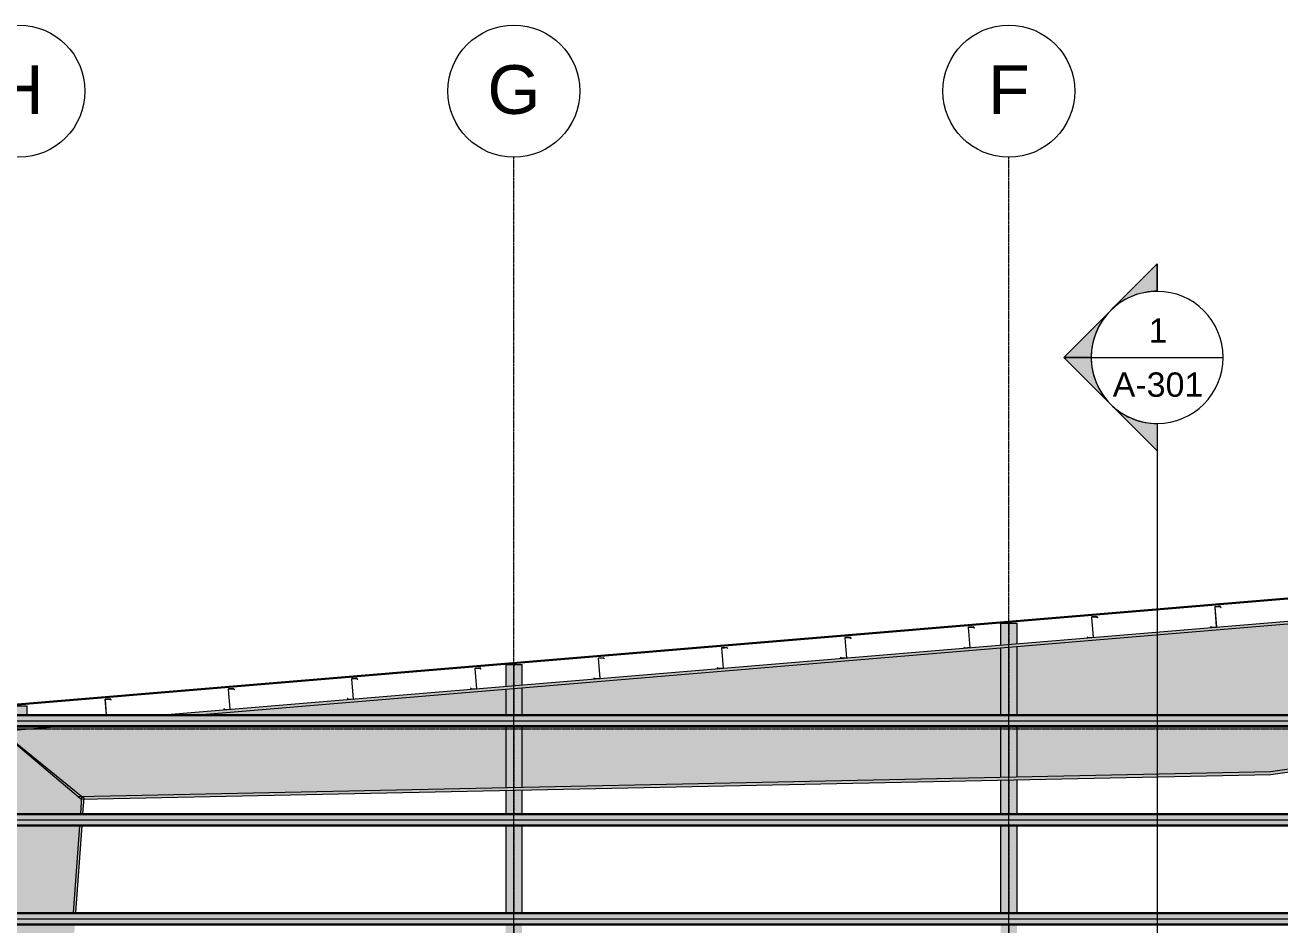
# Model space of a CAD drawing. Header units: inches. Extents: x 20426 to 36348, y -461 to 673.
# Drawn here: x 29400 to 30008, y 237 to 673 of the extents above; entities that cross this region are included whole.
import ezdxf

# ---------------------------------------------------------------- set-up
doc = ezdxf.new("R2010")
doc.units = ezdxf.units.IN
doc.header["$MEASUREMENT"] = 0
doc.linetypes.add('Grid Line 1_2_', pattern=[0.875, 0.5, -0.125, 0.125, -0.125])
doc.linetypes.add('Hidden 1_8_', pattern=[0.1875, 0.125, -0.0625])
for name, color, linetype, lineweight in [('A-FLOR-LEVL', 51, 'Continuous', 9), ('A-ROOF', 132, 'Continuous', 13), ('A-WALL', 113, 'Continuous', 13), ('G-ANNO-SYMB', 111, 'Continuous', 9), ('S-BEAM', 12, 'Continuous', 9), ('S-COLS', 52, 'Continuous', 9), ('S-GRID', 1, 'Continuous', 9), ('S-GRID-IDEN', 1, 'Continuous', 9)]:
    doc.layers.add(name, color=color, linetype=linetype, lineweight=lineweight)
doc.styles.add('Arial_1', font='arial.ttf', dxfattribs={"height": 23.60479})
doc.styles.add('Arial_2', font='arial.ttf', dxfattribs={"height": 11.802395})

# ---------------------------------------------------------------- blocks, each defined once
blk = doc.blocks.new('Girt_Z - 10_D-V89-Elevation - East')
at = {"layer": 'S-BEAM'}
h = blk.add_hatch(color=256, dxfattribs=at)
h.paths.add_polyline_path([(-21771.81, 381.02), (-21769.45, 381.22), (-21769.46, 381.33), (-21771.77, 381.13), (-21772.26, 381.63), (-21772.34, 381.55)], flags=0)
h.paths.add_polyline_path([(-21769.39, 381.41), (-21769.28, 381.42), (-21770.08, 391.01), (-21770.19, 391)], flags=0)
h.paths.add_polyline_path([(-21767.21, 390.79), (-21767.13, 390.87), (-21767.66, 391.4), (-21770.02, 391.2), (-21770.01, 391.1), (-21767.7, 391.29)], flags=0)
for p, q in [((-21770.19, 391), (-21769.39, 381.41)), ((-21769.28, 381.42), (-21770.08, 391.01)), ((-21767.66, 391.4), (-21770.02, 391.2)), ((-21770.01, 391.1), (-21767.7, 391.29)), ((-21767.7, 391.29), (-21767.21, 390.79)), ((-21767.13, 390.87), (-21767.66, 391.4)), ((-21767.21, 390.79), (-21767.13, 390.87)), ((-21772.26, 381.63), (-21772.34, 381.55)), ((-21772.34, 381.55), (-21771.81, 381.02)), ((-21771.77, 381.13), (-21772.26, 381.63)), ((-21769.46, 381.33), (-21771.77, 381.13))]:
    blk.add_line(p, q, dxfattribs=at)
for centre, radius, start, end in [((-21770, 391.02), 0.187, 124.76364, 184.76364), ((-21770, 391.02), 0.188, 94.76364, 124.76364), ((-21770, 391.02), 0.0782, 96.88636, 184.76364), ((-21769.47, 381.4), 0.0782, 277.806, 306.79188), ((-21769.47, 381.4), 0.188, 274.76364, 4.76364), ((-21769.47, 381.4), 0.0782, 306.79188, 335.77776), ((-21769.47, 381.4), 0.0782, 335.77776, 4.76364)]:
    blk.add_arc(centre, radius, start, end, dxfattribs=at)
blk = doc.blocks.new('Girt_Z - 10_D-V90-Elevation - East')
at = {"layer": 'S-BEAM'}
h = blk.add_hatch(color=256, dxfattribs=at)
h.paths.add_polyline_path([(-21831.6, 376.04), (-21829.24, 376.23), (-21829.25, 376.34), (-21831.56, 376.15), (-21832.05, 376.65), (-21832.13, 376.57)], flags=0)
h.paths.add_polyline_path([(-21829.18, 376.43), (-21829.07, 376.44), (-21829.87, 386.03), (-21829.98, 386.02)], flags=0)
h.paths.add_polyline_path([(-21827, 385.81), (-21826.92, 385.89), (-21827.45, 386.42), (-21829.81, 386.22), (-21829.8, 386.11), (-21827.49, 386.3)], flags=0)
for p, q in [((-21829.98, 386.02), (-21829.18, 376.43)), ((-21829.07, 376.44), (-21829.87, 386.03)), ((-21827.45, 386.42), (-21829.81, 386.22)), ((-21829.8, 386.11), (-21827.49, 386.3)), ((-21827.49, 386.3), (-21827, 385.81)), ((-21826.92, 385.89), (-21827.45, 386.42)), ((-21827, 385.81), (-21826.92, 385.89)), ((-21832.05, 376.65), (-21832.13, 376.57)), ((-21832.13, 376.57), (-21831.6, 376.04)), ((-21831.56, 376.15), (-21832.05, 376.65)), ((-21829.25, 376.34), (-21831.56, 376.15))]:
    blk.add_line(p, q, dxfattribs=at)
for centre, radius, start, end in [((-21829.79, 386.03), 0.187, 94.76364, 184.76364), ((-21829.79, 386.03), 0.0782, 96.88636, 184.76364), ((-21829.26, 376.42), 0.0782, 277.806, 4.76364), ((-21829.26, 376.42), 0.187, 274.76364, 304.76364), ((-21829.26, 376.42), 0.187, 304.76364, 4.76364)]:
    blk.add_arc(centre, radius, start, end, dxfattribs=at)
blk = doc.blocks.new('Girt_Z - 10_D-V91-Elevation - East')
at = {"layer": 'S-BEAM'}
h = blk.add_hatch(color=256, dxfattribs=at)
h.paths.add_polyline_path([(-21891.4, 371.05), (-21889.04, 371.25), (-21889.04, 371.36), (-21891.35, 371.17), (-21891.85, 371.66), (-21891.92, 371.59)], flags=0)
h.paths.add_polyline_path([(-21888.98, 371.44), (-21888.87, 371.45), (-21889.67, 381.05), (-21889.77, 381.04)], flags=0)
h.paths.add_polyline_path([(-21886.79, 380.83), (-21886.72, 380.9), (-21887.24, 381.44), (-21889.6, 381.24), (-21889.6, 381.13), (-21887.29, 381.32)], flags=0)
for p, q in [((-21889.77, 381.04), (-21888.98, 371.44)), ((-21888.87, 371.45), (-21889.67, 381.05)), ((-21887.24, 381.44), (-21889.6, 381.24)), ((-21889.6, 381.13), (-21887.29, 381.32)), ((-21887.29, 381.32), (-21886.79, 380.83)), ((-21886.72, 380.9), (-21887.24, 381.44)), ((-21886.79, 380.83), (-21886.72, 380.9)), ((-21891.85, 371.66), (-21891.92, 371.59)), ((-21891.92, 371.59), (-21891.4, 371.05)), ((-21891.35, 371.17), (-21891.85, 371.66)), ((-21889.04, 371.36), (-21891.35, 371.17))]:
    blk.add_line(p, q, dxfattribs=at)
for centre, radius, start, end in [((-21889.59, 381.05), 0.188, 94.76364, 184.76364), ((-21889.59, 381.05), 0.0782, 155.47121, 184.76364), ((-21889.59, 381.05), 0.0782, 96.88636, 155.47121), ((-21889.05, 371.44), 0.188, 274.76364, 4.76364), ((-21889.05, 371.44), 0.0782, 277.806, 4.76364)]:
    blk.add_arc(centre, radius, start, end, dxfattribs=at)
blk = doc.blocks.new('Girt_Z - 10_D-V92-Elevation - East')
at = {"layer": 'S-BEAM'}
h = blk.add_hatch(color=256, dxfattribs=at)
h.paths.add_polyline_path([(-21951.19, 366.07), (-21948.83, 366.27), (-21948.84, 366.38), (-21951.15, 366.19), (-21951.64, 366.68), (-21951.72, 366.6)], flags=0)
h.paths.add_polyline_path([(-21948.77, 366.46), (-21948.66, 366.47), (-21949.46, 376.06), (-21949.57, 376.05), (-21949.37, 373.68)], flags=0)
h.paths.add_polyline_path([(-21946.59, 375.84), (-21946.51, 375.92), (-21947.04, 376.45), (-21949.4, 376.26), (-21949.37, 376.15), (-21947.08, 376.34)], flags=0)
for p, q in [((-21949.57, 376.05), (-21948.77, 366.46)), ((-21948.66, 366.47), (-21949.46, 376.06)), ((-21947.04, 376.45), (-21949.4, 376.26)), ((-21949.39, 376.15), (-21947.08, 376.34)), ((-21947.08, 376.34), (-21946.59, 375.84)), ((-21946.51, 375.92), (-21947.04, 376.45)), ((-21946.59, 375.84), (-21946.51, 375.92)), ((-21951.64, 366.68), (-21951.72, 366.6)), ((-21951.72, 366.6), (-21951.19, 366.07)), ((-21951.15, 366.19), (-21951.64, 366.68)), ((-21948.84, 366.38), (-21951.15, 366.19))]:
    blk.add_line(p, q, dxfattribs=at)
for centre, radius, start, end in [((-21949.38, 376.07), 0.187, 94.76364, 184.76364), ((-21949.38, 376.07), 0.0782, 126.17879, 184.76364), ((-21949.38, 376.07), 0.0782, 96.88636, 126.17879), ((-21948.85, 366.46), 0.0782, 277.806, 4.76364), ((-21948.85, 366.46), 0.187, 274.76364, 4.76364)]:
    blk.add_arc(centre, radius, start, end, dxfattribs=at)
blk = doc.blocks.new('Girt_Z - 10_D-V87-Elevation - East')
at = {"layer": 'S-BEAM'}
h = blk.add_hatch(color=256, dxfattribs=at)
h.paths.add_polyline_path([(-21472.85, 405.93), (-21470.49, 406.13), (-21470.49, 406.24), (-21472.81, 406.05), (-21473.3, 406.54), (-21473.38, 406.47)], flags=0)
h.paths.add_polyline_path([(-21470.43, 406.32), (-21470.32, 406.33), (-21471.12, 415.92), (-21471.23, 415.92)], flags=0)
h.paths.add_polyline_path([(-21468.24, 415.7), (-21468.17, 415.78), (-21468.69, 416.31), (-21471.05, 416.12), (-21471.05, 416.01), (-21468.74, 416.2)], flags=0)
for p, q in [((-21471.23, 415.92), (-21470.43, 406.32)), ((-21470.32, 406.33), (-21471.12, 415.92)), ((-21468.69, 416.31), (-21471.05, 416.12)), ((-21471.05, 416.01), (-21468.74, 416.2)), ((-21468.74, 416.2), (-21468.24, 415.7)), ((-21468.17, 415.78), (-21468.69, 416.31)), ((-21468.24, 415.7), (-21468.17, 415.78)), ((-21473.3, 406.54), (-21473.38, 406.47)), ((-21473.38, 406.47), (-21472.85, 405.93)), ((-21472.81, 406.05), (-21473.3, 406.54)), ((-21470.49, 406.24), (-21472.81, 406.05))]:
    blk.add_line(p, q, dxfattribs=at)
for centre, radius, start, end in [((-21471.04, 415.93), 0.187, 94.76364, 184.76364), ((-21471.04, 415.93), 0.0782, 96.88636, 184.76364), ((-21470.5, 406.32), 0.187, 274.76364, 4.76364), ((-21470.5, 406.32), 0.0782, 277.806, 335.77776), ((-21470.5, 406.32), 0.0782, 335.77776, 4.76364)]:
    blk.add_arc(centre, radius, start, end, dxfattribs=at)
blk = doc.blocks.new('Girt_Z - 10_D-V85-Elevation - East')
at = {"layer": 'S-BEAM'}
h = blk.add_hatch(color=256, dxfattribs=at)
h.paths.add_polyline_path([(-21353.26, 415.9), (-21350.9, 416.1), (-21350.91, 416.21), (-21353.22, 416.01), (-21353.71, 416.51), (-21353.79, 416.43)], flags=0)
h.paths.add_polyline_path([(-21350.84, 416.29), (-21350.73, 416.3), (-21351.53, 425.89), (-21351.64, 425.88)], flags=0)
h.paths.add_polyline_path([(-21348.66, 425.67), (-21348.58, 425.75), (-21349.11, 426.28), (-21351.47, 426.08), (-21351.46, 425.97), (-21349.15, 426.17)], flags=0)
for p, q in [((-21349.11, 426.28), (-21351.47, 426.08)), ((-21351.46, 425.97), (-21349.15, 426.17)), ((-21349.15, 426.17), (-21348.66, 425.67)), ((-21348.58, 425.75), (-21349.11, 426.28)), ((-21351.64, 425.88), (-21350.84, 416.29)), ((-21350.73, 416.3), (-21351.53, 425.89)), ((-21348.66, 425.67), (-21348.58, 425.75)), ((-21353.71, 416.51), (-21353.79, 416.43)), ((-21353.79, 416.43), (-21353.26, 415.9)), ((-21353.22, 416.01), (-21353.71, 416.51)), ((-21350.91, 416.21), (-21353.22, 416.01))]:
    blk.add_line(p, q, dxfattribs=at)
for centre, radius, start, end in [((-21351.45, 425.9), 0.187, 94.76364, 184.76364), ((-21351.45, 425.9), 0.0782, 96.88636, 184.76364), ((-21350.92, 416.28), 0.0782, 277.806, 4.76364), ((-21350.92, 416.28), 0.187, 274.76364, 4.76364)]:
    blk.add_arc(centre, radius, start, end, dxfattribs=at)
blk = doc.blocks.new('Girt_Z - 10_D-V93-Elevation - East')
at = {"layer": 'S-BEAM'}
h = blk.add_hatch(color=256, dxfattribs=at)
h.paths.add_polyline_path([(-22190.36, 346.14), (-22188, 346.34), (-22188.01, 346.45), (-22190.35, 346.29), (-22190.81, 346.75), (-22190.89, 346.67), (-22190.51, 346.29)], flags=0)
h.paths.add_polyline_path([(-22187.94, 346.53), (-22187.83, 346.54), (-22188.63, 356.13), (-22188.74, 356.12)], flags=0)
h.paths.add_polyline_path([(-22185.76, 355.91), (-22185.68, 355.99), (-22186.21, 356.52), (-22188.57, 356.33), (-22188.56, 356.22), (-22186.25, 356.41)], flags=0)
for p, q in [((-22188.74, 356.12), (-22187.94, 346.53)), ((-22187.83, 346.54), (-22188.63, 356.13)), ((-22186.21, 356.52), (-22188.57, 356.33)), ((-22188.56, 356.22), (-22186.25, 356.41)), ((-22186.25, 356.41), (-22185.76, 355.91)), ((-22185.68, 355.99), (-22186.21, 356.52)), ((-22185.76, 355.91), (-22185.68, 355.99)), ((-22190.81, 346.75), (-22190.89, 346.67)), ((-22190.89, 346.67), (-22190.36, 346.14)), ((-22190.32, 346.25), (-22190.81, 346.75)), ((-22188.01, 346.45), (-22190.32, 346.25))]:
    blk.add_line(p, q, dxfattribs=at)
for centre, radius, start, end in [((-22188.55, 356.14), 0.188, 154.76364, 184.76364), ((-22188.55, 356.14), 0.187, 124.76364, 154.76364), ((-22188.55, 356.14), 0.188, 94.76364, 124.76364), ((-22188.55, 356.14), 0.0782, 96.88636, 184.76364), ((-22188.02, 346.52), 0.0782, 277.806, 335.77776), ((-22188.02, 346.52), 0.188, 274.76364, 4.76364), ((-22188.02, 346.52), 0.0782, 335.77776, 4.76364)]:
    blk.add_arc(centre, radius, start, end, dxfattribs=at)
blk = doc.blocks.new('Girt_Z - 10_D-V94-Elevation - East')
at = {"layer": 'S-BEAM'}
h = blk.add_hatch(color=256, dxfattribs=at)
h.paths.add_polyline_path([(-22250.15, 341.16), (-22247.79, 341.35), (-22247.8, 341.46), (-22250.11, 341.27), (-22250.6, 341.77), (-22250.68, 341.69)], flags=0)
h.paths.add_polyline_path([(-22247.73, 341.55), (-22247.62, 341.56), (-22248.42, 351.15), (-22248.53, 351.14), (-22248.13, 346.29)], flags=0)
h.paths.add_polyline_path([(-22245.55, 350.93), (-22245.47, 351.01), (-22246, 351.54), (-22248.36, 351.34), (-22248.35, 351.23), (-22246.04, 351.43)], flags=0)
for p, q in [((-22248.53, 351.14), (-22247.73, 341.55)), ((-22247.62, 341.56), (-22248.42, 351.15)), ((-22246, 351.54), (-22248.36, 351.34)), ((-22248.35, 351.23), (-22246.04, 351.43)), ((-22246.04, 351.43), (-22245.55, 350.93)), ((-22245.47, 351.01), (-22246, 351.54)), ((-22245.55, 350.93), (-22245.47, 351.01)), ((-22250.6, 341.77), (-22250.68, 341.69)), ((-22250.68, 341.69), (-22250.15, 341.16)), ((-22250.11, 341.27), (-22250.6, 341.77)), ((-22247.8, 341.46), (-22250.11, 341.27))]:
    blk.add_line(p, q, dxfattribs=at)
for centre, radius, start, end in [((-22248.34, 351.16), 0.187, 154.76364, 184.76364), ((-22248.34, 351.16), 0.187, 124.76364, 154.76364), ((-22248.34, 351.16), 0.187, 94.76364, 124.76364), ((-22248.34, 351.16), 0.0782, 96.88636, 184.76364), ((-22247.81, 341.54), 0.0782, 277.806, 306.79188), ((-22247.81, 341.54), 0.187, 274.76364, 4.76364), ((-22247.81, 341.54), 0.0782, 306.79188, 335.77776), ((-22247.81, 341.54), 0.0782, 335.77776, 4.76364)]:
    blk.add_arc(centre, radius, start, end, dxfattribs=at)
blk = doc.blocks.new('Girt_Z - 10_D-V95-Elevation - East')
at = {"layer": 'S-BEAM'}
h = blk.add_hatch(color=256, dxfattribs=at)
h.paths.add_polyline_path([(-22307.64, 338.98), (-22307.62, 338.98), (-22308.21, 346.17), (-22308.32, 346.16), (-22307.73, 338.98)], flags=0)
h.paths.add_polyline_path([(-22305.34, 345.95), (-22305.27, 346.02), (-22305.79, 346.56), (-22308.15, 346.36), (-22308.15, 346.25), (-22305.84, 346.44), (-22305.68, 346.29)], flags=0)
for p, q in [((-22308.32, 346.16), (-22307.73, 338.98)), ((-22307.62, 338.98), (-22308.21, 346.17)), ((-22305.79, 346.56), (-22308.15, 346.36)), ((-22308.15, 346.25), (-22305.84, 346.44)), ((-22305.84, 346.44), (-22305.34, 345.95)), ((-22305.27, 346.02), (-22305.79, 346.56)), ((-22305.34, 345.95), (-22305.27, 346.02))]:
    blk.add_line(p, q, dxfattribs=at)
for radius, start in [(0.188, 94.76364), (0.0782, 96.88636)]:
    blk.add_arc((-22308.14, 346.17), radius, start, 184.76364, dxfattribs=at)
blk = doc.blocks.new('Family7 - Family7-557687-Elevation - East')
at = {"layer": 'S-BEAM'}
h = blk.add_hatch(color=256, dxfattribs=at)
h.paths.add_polyline_path([(-22358.76, 330.85), (-22332.79, 333.02), (-22347.84, 333.02), (-22360.11, 332)], flags=0)
h.paths.add_polyline_path([(-22276.27, 338.98), (-22261.22, 338.98), (-21140.54, 432.37), (-21138.99, 433.76), (-22259.23, 340.4)], flags=0)
h = blk.add_hatch(color=256, dxfattribs=at)
h.paths.add_polyline_path([(-22321.25, 299.11), (-22319.68, 299.14), (-22319.67, 299.3), (-22319.48, 299.15), (-22114.03, 303.43), (-22114.03, 333.02), (-22332.79, 333.02), (-22358.76, 330.85), (-22321.47, 299.3)], flags=0)
h.paths.add_polyline_path([(-22106.07, 303.6), (-21874.03, 308.43), (-21874.03, 333.02), (-22106.07, 333.02), (-22106.07, 311.16)], flags=0)
h.paths.add_polyline_path([(-21866.07, 308.6), (-21743, 311.18), (-21634.03, 327.29), (-21634.03, 333.02), (-21866.07, 333.02), (-21866.07, 311.16)], flags=0)
h.paths.add_polyline_path([(-21626.07, 328.47), (-21595.34, 333.02), (-21626.07, 333.02)], flags=0)
h.paths.add_polyline_path([(-21721.22, 338.98), (-21634.03, 338.98), (-21634.03, 391.25), (-21866.07, 371.91), (-21866.07, 338.98), (-21743.11, 338.98)], flags=0)
h.paths.add_polyline_path([(-22143.03, 338.98), (-22114.03, 338.98), (-22114.03, 351.25), (-22261.22, 338.98), (-22181.77, 338.98)], flags=0)
h.paths.add_polyline_path([(-21555.01, 338.98), (-21394.03, 362.79), (-21394.03, 381.02), (-21626.07, 381.02), (-21626.07, 338.98), (-21562.04, 338.98)], flags=0)
h.paths.add_polyline_path([(-21949.37, 338.98), (-21874.03, 338.98), (-21874.03, 371.25), (-22106.07, 351.91), (-22106.07, 338.98), (-22026.84, 338.98)], flags=0)
h.paths.add_polyline_path([(-21386.07, 363.97), (-21270.79, 381.02), (-21386.07, 381.02)], flags=0)
h.paths.add_polyline_path([(-21562.04, 386.98), (-21394.03, 386.98), (-21394.03, 411.25), (-21626.07, 391.91), (-21626.07, 386.98), (-21600.77, 386.98)], flags=0)
h.paths.add_polyline_path([(-21386.07, 386.98), (-21230.47, 386.98), (-21183.61, 393.91), (-21141.3, 431.69), (-21141.3, 432.31), (-21386.07, 411.91), (-21386.07, 392.4)], flags=0)
h = blk.add_hatch(color=256, dxfattribs=at)
h.paths.add_polyline_path([(-22319.8, 297.89), (-21743, 309.91), (-21586.79, 333.02), (-21595.34, 333.02), (-21743.11, 311.16), (-22321.25, 299.11)], flags=0)
h.paths.add_polyline_path([(-21555.01, 338.98), (-21546.47, 338.98), (-21262.25, 381.02), (-21270.79, 381.02), (-21505.6, 346.29)], flags=0)
h.paths.add_polyline_path([(-21230.47, 386.98), (-21221.92, 386.98), (-21185.3, 392.4), (-21183.61, 393.91), (-21213.45, 389.5)], flags=0)
for p, q in [((-21138.99, 433.76), (-22276.27, 338.98)), ((-22261.22, 338.98), (-21140.54, 432.37)), ((-22358.76, 330.85), (-22332.79, 333.02)), ((-22358.76, 330.85), (-22321.25, 299.11)), ((-21595.34, 333.02), (-21743.11, 311.16)), ((-21743, 309.91), (-21586.79, 333.02)), ((-21743.11, 311.16), (-22321.25, 299.11)), ((-22319.8, 297.89), (-21743, 309.91)), ((-22321.25, 299.11), (-22319.8, 297.89))]:
    blk.add_line(p, q, dxfattribs=at)
blk = doc.blocks.new('Girt_Z - 8_D-V120-Elevation - East')
at = {"layer": 'S-BEAM'}
h = blk.add_hatch(color=256, dxfattribs=at)
h.paths.add_polyline_path([(-21136.05, 242.5), (-21136.05, 242.98), (-21195.05, 242.98), (-21195.05, 242.5), (-21145.66, 242.5)], flags=0)
h.paths.add_polyline_path([(-22356.06, 242.5), (-21231.05, 242.5), (-21231.05, 242.98), (-22364.05, 242.98), (-22364.05, 242.5)], flags=0)
h = blk.add_hatch(color=256, dxfattribs=at)
h.paths.add_polyline_path([(-21136.05, 240.13), (-21136.05, 242.5), (-21195.05, 242.5), (-21195.05, 240.13), (-21145.66, 240.13)], flags=0)
h.paths.add_polyline_path([(-22356.06, 240.13), (-21231.05, 240.13), (-21231.05, 242.5), (-22364.05, 242.5), (-22364.05, 240.13)], flags=0)
h = blk.add_hatch(color=256, dxfattribs=at)
h.paths.add_polyline_path([(-21145.66, 239.95), (-21136.05, 240), (-21136.05, 240.13), (-21195.05, 240.13), (-21195.05, 239.95), (-21155.35, 239.95)], flags=0)
h.paths.add_polyline_path([(-22364.05, 239.95), (-21231.05, 240), (-21231.05, 240.13), (-22364.05, 240.13), (-22364.05, 240)], flags=0)
h = blk.add_hatch(color=256, dxfattribs=at)
h.paths.add_polyline_path([(-22364.05, 239.87), (-21231.05, 239.93), (-21231.05, 239.95), (-22364.05, 239.92)], flags=0)
h.paths.add_polyline_path([(-21136.05, 239.87), (-21136.05, 239.95), (-21195.05, 239.92), (-21195.05, 239.87), (-21139.94, 239.87)], flags=0)
h = blk.add_hatch(color=256, dxfattribs=at)
h.paths.add_polyline_path([(-21139.48, 237.55), (-21136.05, 237.55), (-21136.05, 239.87), (-21139.94, 239.87), (-21139.94, 237.55)], flags=0)
h.paths.add_polyline_path([(-22360.7, 237.55), (-22360.16, 237.55), (-22360.16, 239.87), (-22364.05, 239.87), (-22364.05, 237.55)], flags=0)
h.paths.add_polyline_path([(-22360.05, 237.55), (-21231.05, 237.55), (-21231.05, 239.87), (-22360.05, 239.87)], flags=0)
h.paths.add_polyline_path([(-21145.66, 237.55), (-21140.05, 237.55), (-21140.05, 239.87), (-21140.05, 239.87), (-21195.05, 239.87), (-21195.05, 237.55), (-21155.35, 237.55)], flags=0)
h = blk.add_hatch(color=256, dxfattribs=at)
h.paths.add_polyline_path([(-21716.97, 237.1), (-21231.05, 237.1), (-21231.05, 237.55), (-22360.05, 237.5), (-22360.53, 237.1), (-21794.44, 237.1)], flags=0)
h.paths.add_polyline_path([(-21139.58, 237.1), (-21140.05, 237.55), (-21195.05, 237.55), (-21195.05, 237.1), (-21139.94, 237.1)], flags=0)
h.paths.add_polyline_path([(-22360.7, 237.1), (-22360.16, 237.55), (-22364.05, 237.55), (-22364.05, 237.1)], flags=0)
h.paths.add_polyline_path([(-21139.41, 237.1), (-21136.05, 237.1), (-21136.05, 237.55), (-21139.88, 237.5), (-21139.48, 237.16)], flags=0)
h = blk.add_hatch(color=256, dxfattribs=at)
h.paths.add_polyline_path([(-21716.97, 237.02), (-21231.05, 237.02), (-21231.05, 237.1), (-22360.53, 237.1), (-22360.63, 237.02), (-21794.44, 237.02)], flags=0)
h.paths.add_polyline_path([(-22360.7, 237.02), (-22360.63, 237.02), (-22360.7, 237.1), (-22364.05, 237.1), (-22364.05, 237.02)], flags=0)
h.paths.add_polyline_path([(-21139.48, 237.02), (-21136.05, 237.02), (-21136.05, 237.1), (-21139.41, 237.1)], flags=0)
h.paths.add_polyline_path([(-21139.48, 237.02), (-21139.58, 237.1), (-21195.05, 237.1), (-21195.05, 237.02), (-21139.94, 237.02)], flags=0)
for p, q in [((-22364.05, 242.98), (-21231.05, 242.98)), ((-22364.05, 242.5), (-21231.05, 242.5)), ((-22364.05, 239.95), (-21231.05, 239.95)), ((-22364.05, 239.87), (-21231.05, 239.87)), ((-22360.05, 237.55), (-21231.05, 237.55)), ((-22364.05, 237.02), (-21231.05, 237.02)), ((-22360.53, 237.1), (-21231.05, 237.1))]:
    blk.add_line(p, q, dxfattribs=at)
blk = doc.blocks.new('Girt_Z - 8_D-V121-Elevation - East')
at = {"layer": 'S-BEAM'}
h = blk.add_hatch(color=256, dxfattribs=at)
h.paths.add_polyline_path([(-21136.05, 338.5), (-21136.05, 338.98), (-21195.05, 338.98), (-21195.05, 338.5), (-21145.66, 338.5)], flags=0)
h.paths.add_polyline_path([(-22364.05, 338.5), (-21231.05, 338.54), (-21231.05, 338.98), (-22364.05, 338.98)], flags=0)
h = blk.add_hatch(color=256, dxfattribs=at)
h.paths.add_polyline_path([(-21136.05, 336.13), (-21136.05, 338.5), (-21195.05, 338.5), (-21195.05, 336.13), (-21145.66, 336.13)], flags=0)
h.paths.add_polyline_path([(-22364.05, 336.13), (-21231.05, 336.13), (-21231.05, 338.5), (-22364.05, 338.5)], flags=0)
h = blk.add_hatch(color=256, dxfattribs=at)
h.paths.add_polyline_path([(-21145.66, 335.95), (-21136.05, 336), (-21136.05, 336.13), (-21195.05, 336.13), (-21195.05, 335.95), (-21155.35, 335.95)], flags=0)
h.paths.add_polyline_path([(-22356.06, 335.95), (-21231.05, 336), (-21231.05, 336.13), (-22364.05, 336.13), (-22364.05, 335.95)], flags=0)
h = blk.add_hatch(color=256, dxfattribs=at)
h.paths.add_polyline_path([(-21407.11, 335.87), (-21231.05, 335.93), (-21231.05, 335.95), (-22364.05, 335.92), (-22364.05, 335.87), (-21484.58, 335.87)], flags=0)
h.paths.add_polyline_path([(-21136.05, 335.87), (-21136.05, 335.95), (-21195.05, 335.92), (-21195.05, 335.87), (-21139.94, 335.87)], flags=0)
h = blk.add_hatch(color=256, dxfattribs=at)
h.paths.add_polyline_path([(-21139.48, 333.55), (-21136.05, 333.55), (-21136.05, 335.87), (-21139.94, 335.87), (-21139.94, 333.55)], flags=0)
h.paths.add_polyline_path([(-22364.05, 333.55), (-21231.05, 333.55), (-21231.05, 335.87), (-22364.05, 335.87)], flags=0)
h.paths.add_polyline_path([(-21145.66, 333.55), (-21140.05, 333.55), (-21140.05, 335.87), (-21140.05, 335.87), (-21195.05, 335.87), (-21195.03, 333.55), (-21155.35, 333.55)], flags=0)
h = blk.add_hatch(color=256, dxfattribs=at)
h.paths.add_polyline_path([(-21368.38, 333.1), (-21231.05, 333.1), (-21231.05, 333.55), (-22364.05, 333.55), (-22364.05, 333.1), (-21407.11, 333.1)], flags=0)
h.paths.add_polyline_path([(-21139.58, 333.1), (-21140.05, 333.55), (-21195.05, 333.55), (-21195.05, 333.1), (-21139.94, 333.1)], flags=0)
h.paths.add_polyline_path([(-21139.41, 333.1), (-21136.05, 333.1), (-21136.05, 333.55), (-21139.88, 333.5), (-21139.48, 333.16)], flags=0)
h = blk.add_hatch(color=256, dxfattribs=at)
h.paths.add_polyline_path([(-21407.11, 333.02), (-21231.05, 333.02), (-21231.05, 333.1), (-22364.05, 333.1), (-22364.05, 333.02), (-21484.58, 333.02)], flags=0)
h.paths.add_polyline_path([(-21139.48, 333.02), (-21136.05, 333.02), (-21136.05, 333.1), (-21139.41, 333.1)], flags=0)
h.paths.add_polyline_path([(-21139.48, 333.02), (-21139.58, 333.1), (-21195.05, 333.1), (-21195.05, 333.02), (-21139.94, 333.02)], flags=0)
for p, q in [((-22364.05, 338.98), (-21231.05, 338.98)), ((-22364.05, 338.5), (-21231.05, 338.5)), ((-22364.05, 335.95), (-21231.05, 335.95)), ((-22364.05, 335.87), (-21231.05, 335.87)), ((-22364.05, 333.55), (-21231.05, 333.55)), ((-22364.05, 333.1), (-21231.05, 333.1)), ((-22364.05, 333.02), (-21231.05, 333.02))]:
    blk.add_line(p, q, dxfattribs=at)
blk = doc.blocks.new('W-Wide Flange-Column - W10X33-556717-Elevation - East')
at = {"layer": 'S-COLS', "linetype": 'Hidden 1_8_'}
for p, q in [((-21870.21, 383.2), (-21870.21, 372.82)), ((-21869.9, 372.85), (-21869.9, 383.2)), ((-21870.21, 371.57), (-21870.21, 338.98)), ((-21869.9, 338.98), (-21869.9, 371.59)), ((-21870.21, 333.02), (-21870.21, 308.51)), ((-21869.9, 308.52), (-21869.9, 333.02)), ((-21870.21, 307.26), (-21870.21, 290.98)), ((-21869.9, 290.98), (-21869.9, 307.27)), ((-21870.21, 285.02), (-21870.21, 242.98)), ((-21869.9, 242.98), (-21869.9, 285.02)), ((-21870.21, 237.02), (-21870.21, 194.98)), ((-21869.9, 194.98), (-21869.9, 237.02)), ((-21870.21, 189.02), (-21870.21, 146.98)), ((-21869.9, 146.98), (-21869.9, 189.02)), ((-21870.21, 141.02), (-21870.21, 98.98)), ((-21869.9, 98.98), (-21869.9, 141.02)), ((-21870.21, 93.02), (-21870.21, 50.98)), ((-21869.9, 50.98), (-21869.9, 93.02)), ((-21870.21, 45.02), (-21870.21, 0)), ((-21869.9, 0), (-21869.9, 45.02))]:
    blk.add_line(p, q, dxfattribs=at)
blk = doc.blocks.new('W-Wide Flange-Column - W10X33-556718-Elevation - East')
at = {"layer": 'S-COLS', "linetype": 'Hidden 1_8_'}
for p, q in [((-22110.21, 363.2), (-22110.21, 352.82)), ((-22109.9, 352.85), (-22109.9, 363.2)), ((-22110.21, 351.57), (-22110.21, 338.98)), ((-22109.9, 338.98), (-22109.9, 351.59)), ((-22110.21, 333.02), (-22110.21, 303.51)), ((-22109.9, 303.52), (-22109.9, 333.02)), ((-22110.21, 302.26), (-22110.21, 290.98)), ((-22109.9, 290.98), (-22109.9, 302.27)), ((-22110.21, 285.02), (-22110.21, 242.98)), ((-22109.9, 242.98), (-22109.9, 285.02)), ((-22110.21, 237.02), (-22110.21, 194.98)), ((-22109.9, 194.98), (-22109.9, 237.02)), ((-22110.21, 189.02), (-22110.21, 146.98)), ((-22109.9, 146.98), (-22109.9, 189.02)), ((-22110.21, 141.02), (-22110.21, 98.98)), ((-22109.9, 98.98), (-22109.9, 141.02)), ((-22110.21, 93.02), (-22110.21, 50.98)), ((-22109.9, 50.98), (-22109.9, 93.02)), ((-22110.21, 45.02), (-22110.21, 0)), ((-22109.9, 0), (-22109.9, 45.02))]:
    blk.add_line(p, q, dxfattribs=at)
blk = doc.blocks.new('Grid - Grid Head - Circle-14747-Elevation - East')
at = {"layer": 'S-GRID-IDEN'}
blk.add_circle((-21150.05, 641), 32, dxfattribs=at)
blk = doc.blocks.new('Section - Section Head - Filled-1526-Elevation - East')
at = {"layer": 'G-ANNO-SYMB'}
h = blk.add_hatch(color=256, dxfattribs=at)
edge = h.paths.add_edge_path(flags=0)
edge.add_arc((-21798.12, 512), 32.04, 90, 132.0784, ccw=False)
edge.add_line((-21798.12, 544.04), (-21798.12, 557.25))
edge.add_line((-21798.12, 557.25), (-21819.59, 535.78))
h = blk.add_hatch(color=256, dxfattribs=at)
edge = h.paths.add_edge_path(flags=0)
edge.add_line((-21820.75, 534.63), (-21843.38, 512))
edge.add_line((-21843.38, 512), (-21830.12, 512))
edge.add_arc((-21798.12, 512), 32, 135, 180, ccw=False)
h = blk.add_hatch(color=256, dxfattribs=at)
edge = h.paths.add_edge_path(flags=0)
edge.add_arc((-21798.12, 512), 32, 180, 225, ccw=False)
edge.add_line((-21830.12, 512), (-21843.38, 512))
edge.add_line((-21843.38, 512), (-21820.75, 489.37))
h = blk.add_hatch(color=256, dxfattribs=at)
edge = h.paths.add_edge_path(flags=0)
edge.add_line((-21819.59, 488.22), (-21798.12, 466.75))
edge.add_line((-21798.12, 466.75), (-21798.12, 479.96))
edge.add_arc((-21798.12, 512), 32.04, 227.9216, 270, ccw=False)
for p, q in [((-21843.38, 512), (-21798.12, 557.25)), ((-21819.59, 535.78), (-21798.12, 557.25)), ((-21798.12, 544), (-21798.12, 557.25)), ((-21798.12, 557.25), (-21798.12, 544.04)), ((-21843.38, 512), (-21820.75, 534.63)), ((-21843.38, 512), (-21798.12, 466.75)), ((-21830.12, 512), (-21843.38, 512)), ((-21820.75, 489.37), (-21843.38, 512)), ((-21843.38, 512), (-21830.12, 512)), ((-21798.12, 466.75), (-21819.59, 488.22)), ((-21798.12, 480), (-21798.12, 466.75)), ((-21798.12, 479.96), (-21798.12, 466.75))]:
    blk.add_line(p, q, dxfattribs=at)
for radius, start, end in [(32, 90, 270), (32.04, 90, 132.0784), (32, 270, 90), (32, 135, 180), (32, 180, 225), (32.04, 227.9216, 270)]:
    blk.add_arc((-21798.12, 512), radius, start, end, dxfattribs=at)

msp = doc.modelspace()

# ---------------------------------------------------------------- hatches: boundary and pattern name
at = {"layer": 'A-ROOF', "transparency": 33554611}
msp.add_hatch(color=256, dxfattribs=at).paths.add_polyline_path([(29378.16, 341.97), (30615.74, 445.1), (30615.74, 445.57), (29378.16, 342.44)], flags=0)
at = {"layer": 'S-COLS'}
h = msp.add_hatch(color=256, dxfattribs=at)
h.paths.add_polyline_path([(29872.97, 0), (29880.93, 0), (29880.93, 45.02), (29872.97, 45.02)], flags=0)
h.paths.add_polyline_path([(29880.93, 50.98), (29880.93, 93.02), (29872.97, 93.02), (29872.97, 50.98), (29875.1, 50.98)], flags=0)
h.paths.add_polyline_path([(29872.97, 98.98), (29880.93, 98.98), (29880.93, 141.02), (29872.97, 141.02), (29872.97, 140.31)], flags=0)
h.paths.add_polyline_path([(29880.93, 146.98), (29880.93, 189.02), (29872.97, 189.02), (29872.97, 146.98), (29879.94, 146.98)], flags=0)
h.paths.add_polyline_path([(29872.97, 194.98), (29880.93, 194.98), (29880.93, 237.02), (29872.97, 237.02), (29872.97, 195.84)], flags=0)
h.paths.add_polyline_path([(29872.97, 242.98), (29880.93, 242.98), (29880.93, 285.02), (29872.97, 285.02), (29872.97, 279.43)], flags=0)
h.paths.add_polyline_path([(29875.1, 290.98), (29880.93, 290.98), (29880.93, 307.35), (29872.97, 307.18), (29872.97, 290.98)], flags=0)
h.paths.add_polyline_path([(29872.97, 308.43), (29880.93, 308.6), (29880.93, 333.02), (29872.97, 333.02), (29872.97, 311.16)], flags=0)
h.paths.add_polyline_path([(29872.97, 338.98), (29880.93, 338.98), (29880.93, 371.91), (29872.97, 371.25), (29872.97, 346.29)], flags=0)
h.paths.add_polyline_path([(29872.97, 372.5), (29880.93, 373.17), (29880.93, 383.2), (29872.97, 383.2)], flags=0)
h = msp.add_hatch(color=256, dxfattribs=at)
h.paths.add_polyline_path([(29640.93, 0), (29640.93, 45.02), (29632.97, 45.02), (29632.97, 0)], flags=0)
h.paths.add_polyline_path([(29632.97, 50.98), (29640.93, 50.98), (29640.93, 93.02), (29632.97, 93.02), (29632.97, 78.83)], flags=0)
h.paths.add_polyline_path([(29632.97, 98.98), (29640.93, 98.98), (29640.93, 141.02), (29632.97, 141.02), (29632.97, 112.26)], flags=0)
h.paths.add_polyline_path([(29632.97, 146.98), (29640.93, 146.98), (29640.93, 189.02), (29632.97, 189.02), (29632.97, 154.05)], flags=0)
h.paths.add_polyline_path([(29637.86, 194.98), (29640.93, 194.98), (29640.93, 237.02), (29632.97, 237.02), (29633.02, 194.98)], flags=0)
h.paths.add_polyline_path([(29640.93, 242.98), (29640.93, 285.02), (29632.97, 285.02), (29632.97, 242.98)], flags=0)
h.paths.add_polyline_path([(29632.97, 290.98), (29640.93, 290.98), (29640.93, 302.34), (29632.97, 302.18), (29632.97, 297.89)], flags=0)
h.paths.add_polyline_path([(29632.97, 303.43), (29640.93, 303.6), (29640.93, 333.02), (29632.97, 333.02), (29632.97, 311.16)], flags=0)
h.paths.add_polyline_path([(29640.93, 338.98), (29640.93, 351.91), (29632.97, 351.25), (29632.97, 338.98)], flags=0)
h.paths.add_polyline_path([(29632.97, 352.5), (29640.93, 353.17), (29640.93, 363.2), (29632.97, 363.2)], flags=0)
h = msp.add_hatch(color=256, dxfattribs=at)
h.paths.add_polyline_path([(29392.97, 332.5), (29399.17, 333.02), (29392.97, 333.02)], flags=0)
h.paths.add_polyline_path([(29400.93, 338.98), (29400.93, 343.2), (29392.97, 343.2), (29392.97, 338.98)], flags=0)
h = msp.add_hatch(color=256, dxfattribs=at)
h.paths.add_polyline_path([(29390.94, 0), (29393.95, 0), (29393.95, 45.02), (29388.2, 45.02), (29388.2, 0)], flags=0)
h.paths.add_polyline_path([(29399.95, 0), (29405.7, 0), (29408.95, 45.02), (29404.45, 45.02), (29404.45, 47.91), (29402.95, 47.87), (29402.95, 45.02), (29399.95, 45.02), (29399.95, 3.61)], flags=0)
h.paths.add_polyline_path([(29404.45, 48.05), (29404.45, 50.98), (29409.38, 50.98), (29412.42, 93.02), (29399.95, 93.02), (29399.95, 48.05), (29402.95, 48.05)], flags=0)
h.paths.add_polyline_path([(29393.95, 48.05), (29393.95, 93.02), (29388.2, 93.02), (29388.2, 48.05), (29390.94, 48.05)], flags=0)
h.paths.add_polyline_path([(29410.31, 98.98), (29412.85, 98.98), (29415.89, 141.02), (29399.95, 141.02), (29399.95, 98.98), (29409.24, 98.98)], flags=0)
h.paths.add_polyline_path([(29393.95, 98.98), (29393.95, 141.02), (29388.2, 141.02), (29388.2, 98.98), (29390.94, 98.98)], flags=0)
h.paths.add_polyline_path([(29416.32, 146.98), (29416.32, 147), (29410.31, 146.98)], flags=0)
h.paths.add_polyline_path([(29390.91, 177), (29393.95, 177.06), (29393.95, 186.69), (29388.2, 185.73), (29388.2, 177), (29389.66, 177)], flags=0)
h.paths.add_polyline_path([(29410.31, 177), (29418.49, 177), (29419.36, 189.02), (29398.55, 189.02), (29398.8, 187.5), (29394.3, 186.69), (29399.95, 186.69), (29399.95, 177), (29409.24, 177)], flags=0)
h.paths.add_polyline_path([(29400.62, 194.98), (29419.79, 194.98), (29422.83, 237.02), (29388.2, 237.02), (29388.2, 228), (29409.24, 228), (29409.24, 222.19), (29388.2, 218.68), (29388.2, 208.54), (29395.1, 209.69), (29397.55, 194.98), (29398.43, 194.98)], flags=0)
h.paths.add_polyline_path([(29388.2, 242.98), (29423.26, 242.98), (29426.3, 285.02), (29388.2, 285.02), (29388.2, 245.99)], flags=0)
h.paths.add_polyline_path([(29426.73, 290.98), (29427.2, 297.89), (29425.76, 299.11), (29427.32, 299.14), (29427.33, 299.3), (29388.36, 330.86), (29388.2, 330.85), (29388.2, 290.98), (29425.76, 290.98)], flags=0)
h = msp.add_hatch(color=256, dxfattribs=at)
h.paths.add_polyline_path([(29405.7, 0), (29406.95, 0), (29410.2, 45.02), (29408.95, 45.02), (29406.56, 11.96)], flags=0)
h.paths.add_polyline_path([(29409.38, 50.98), (29410.64, 50.98), (29413.67, 93.02), (29412.42, 93.02), (29409.58, 53.75)], flags=0)
h.paths.add_polyline_path([(29414.11, 98.98), (29417.14, 141.02), (29415.89, 141.02), (29412.85, 98.98)], flags=0)
h.paths.add_polyline_path([(29418.49, 177), (29419.75, 177), (29420.61, 189.02), (29419.36, 189.02), (29418.65, 179.13)], flags=0)
h.paths.add_polyline_path([(29419.79, 194.98), (29421.05, 194.98), (29424.08, 237.02), (29422.83, 237.02), (29419.85, 195.84)], flags=0)
h.paths.add_polyline_path([(29424.52, 242.98), (29427.55, 285.02), (29426.3, 285.02), (29423.26, 242.98)], flags=0)
h.paths.add_polyline_path([(29426.73, 290.98), (29427.99, 290.98), (29428.52, 298.34), (29427.33, 299.3)], flags=0)

# ---------------------------------------------------------------- linework, layer by layer
at = {"layer": 'A-FLOR-LEVL', "linetype": 'Grid Line 1_2_'}
msp.add_line((28584.13, 332), (31320.9, 332), dxfattribs=at)
at = {"layer": 'A-ROOF'}
msp.add_line((30615.74, 445.57), (29378.16, 342.44), dxfattribs=at)
at = {"layer": 'A-WALL'}
msp.add_line((30614.95, 445.03), (29378.16, 341.97), dxfattribs=at)
at = {"layer": 'G-ANNO-SYMB'}
for p, q in [((29916.88, 512), (29980.88, 512)), ((29948.88, 480), (29948.88, -54.82))]:
    msp.add_line(p, q, dxfattribs=at)
at = {"layer": 'S-COLS'}
for p, q in [((29872.97, 383.2), (29880.93, 383.2)), ((29872.97, 383.2), (29872.97, 372.5)), ((29880.93, 373.17), (29880.93, 383.2)), ((29872.97, 371.25), (29872.97, 338.98)), ((29880.93, 338.98), (29880.93, 371.91)), ((29632.97, 363.2), (29640.93, 363.2)), ((29632.97, 363.2), (29632.97, 352.5)), ((29640.93, 353.17), (29640.93, 363.2)), ((29632.97, 351.25), (29632.97, 338.98)), ((29640.93, 338.98), (29640.93, 351.91)), ((29392.97, 343.2), (29400.93, 343.2)), ((29400.93, 338.98), (29400.93, 343.2)), ((29427.33, 299.3), (29388.36, 330.86)), ((29632.97, 333.02), (29632.97, 303.43)), ((29640.93, 303.6), (29640.93, 333.02)), ((29872.97, 333.02), (29872.97, 308.43)), ((29880.93, 312.91), (29880.93, 333.02)), ((29880.93, 308.6), (29880.93, 312.86)), ((29872.97, 307.18), (29872.97, 290.98)), ((29880.93, 290.98), (29880.93, 307.35)), ((29427.33, 299.3), (29426.73, 290.98)), ((29428.52, 298.34), (29427.33, 299.3)), ((29427.99, 290.98), (29428.52, 298.34)), ((29632.97, 302.18), (29632.97, 290.98)), ((29640.93, 290.98), (29640.93, 302.34)), ((29426.3, 285.02), (29423.26, 242.98)), ((29424.52, 242.98), (29427.55, 285.02)), ((29632.97, 285.02), (29632.97, 242.98)), ((29640.93, 242.98), (29640.93, 285.02)), ((29872.97, 285.02), (29872.97, 242.98)), ((29880.93, 242.98), (29880.93, 285.02))]:
    msp.add_line(p, q, dxfattribs=at)
at = {"layer": 'S-GRID', "linetype": 'Grid Line 1_2_'}
for p, q in [((29636.95, -132), (29636.95, 609)), ((29876.95, -132), (29876.95, 609))]:
    msp.add_line(p, q, dxfattribs=at)

# ---------------------------------------------------------------- block references
at = {"layer": 'G-ANNO-SYMB'}
msp.add_blockref('Section - Section Head - Filled-1526-Elevation - East', (51747, 0), dxfattribs=at)
at = {"layer": 'S-BEAM'}
for name, p in [('Family7 - Family7-557687-Elevation - East', (51747, 0)), ('Girt_Z - 10_D-V89-Elevation - East', (51747, 0)), ('Girt_Z - 10_D-V90-Elevation - East', (51747, 0)), ('Girt_Z - 10_D-V91-Elevation - East', (51747, 0)), ('Girt_Z - 10_D-V87-Elevation - East', (51208.87, -44.84)), ('Girt_Z - 10_D-V92-Elevation - East', (51747, 0)), ('Girt_Z - 10_D-V85-Elevation - East', (51029.49, -59.79)), ('Girt_Z - 10_D-V90-Elevation - East', (51448.04, -24.91)), ('Girt_Z - 10_D-V93-Elevation - East', (51747, 0)), ('Girt_Z - 10_D-V94-Elevation - East', (51747, 0)), ('Girt_Z - 10_D-V95-Elevation - East', (51747, 0)), ('Girt_Z - 8_D-V121-Elevation - East', (51747, 0)), ('Girt_Z - 8_D-V120-Elevation - East', (51747, 48)), ('Girt_Z - 8_D-V120-Elevation - East', (51747, 0))]:
    msp.add_blockref(name, p, dxfattribs=at)
at = {"layer": 'S-COLS', "linetype": 'Hidden 1_8_'}
for name in ['W-Wide Flange-Column - W10X33-556717-Elevation - East', 'W-Wide Flange-Column - W10X33-556718-Elevation - East']:
    msp.add_blockref(name, (51747, 0), dxfattribs=at)
at = {"layer": 'S-GRID-IDEN'}
for p in [(50547, 0), (50787, 0), (51027, 0)]:
    msp.add_blockref('Grid - Grid Head - Circle-14747-Elevation - East', p, dxfattribs=at)

# ---------------------------------------------------------------- texts
at = {"layer": 'G-ANNO-SYMB', "attachment_point": 2, "line_spacing_factor": 0.938532, "style": 'Arial_2'}
for s, insert, char_height, width in [('1', (29949.29, 530.89), 11.8, 10.944), ('A-301', (29949.29, 504.71), 11.802, 52.416)]:
    msp.add_mtext(s, dxfattribs=dict(at, insert=insert, char_height=char_height, width=width))

# ---------------------------------------------------------------- next in the draw order: texts
at = {"layer": 'S-GRID-IDEN', "char_height": 23.6, "attachment_point": 2, "line_spacing_factor": 0.938532, "style": 'Arial_1', "bg_fill": 3, "box_fill_scale": 1.25, "bg_fill_color": 0, "bg_fill_transparency": 0}
for s, insert, width in [('H', (29396.94, 653.58), 28.224), ('G', (29636.94, 653.58), 30.528), ('F', (29876.94, 653.58), 23.904)]:
    msp.add_mtext(s, dxfattribs=dict(at, insert=insert, width=width))

doc.saveas('drawing.dxf')
